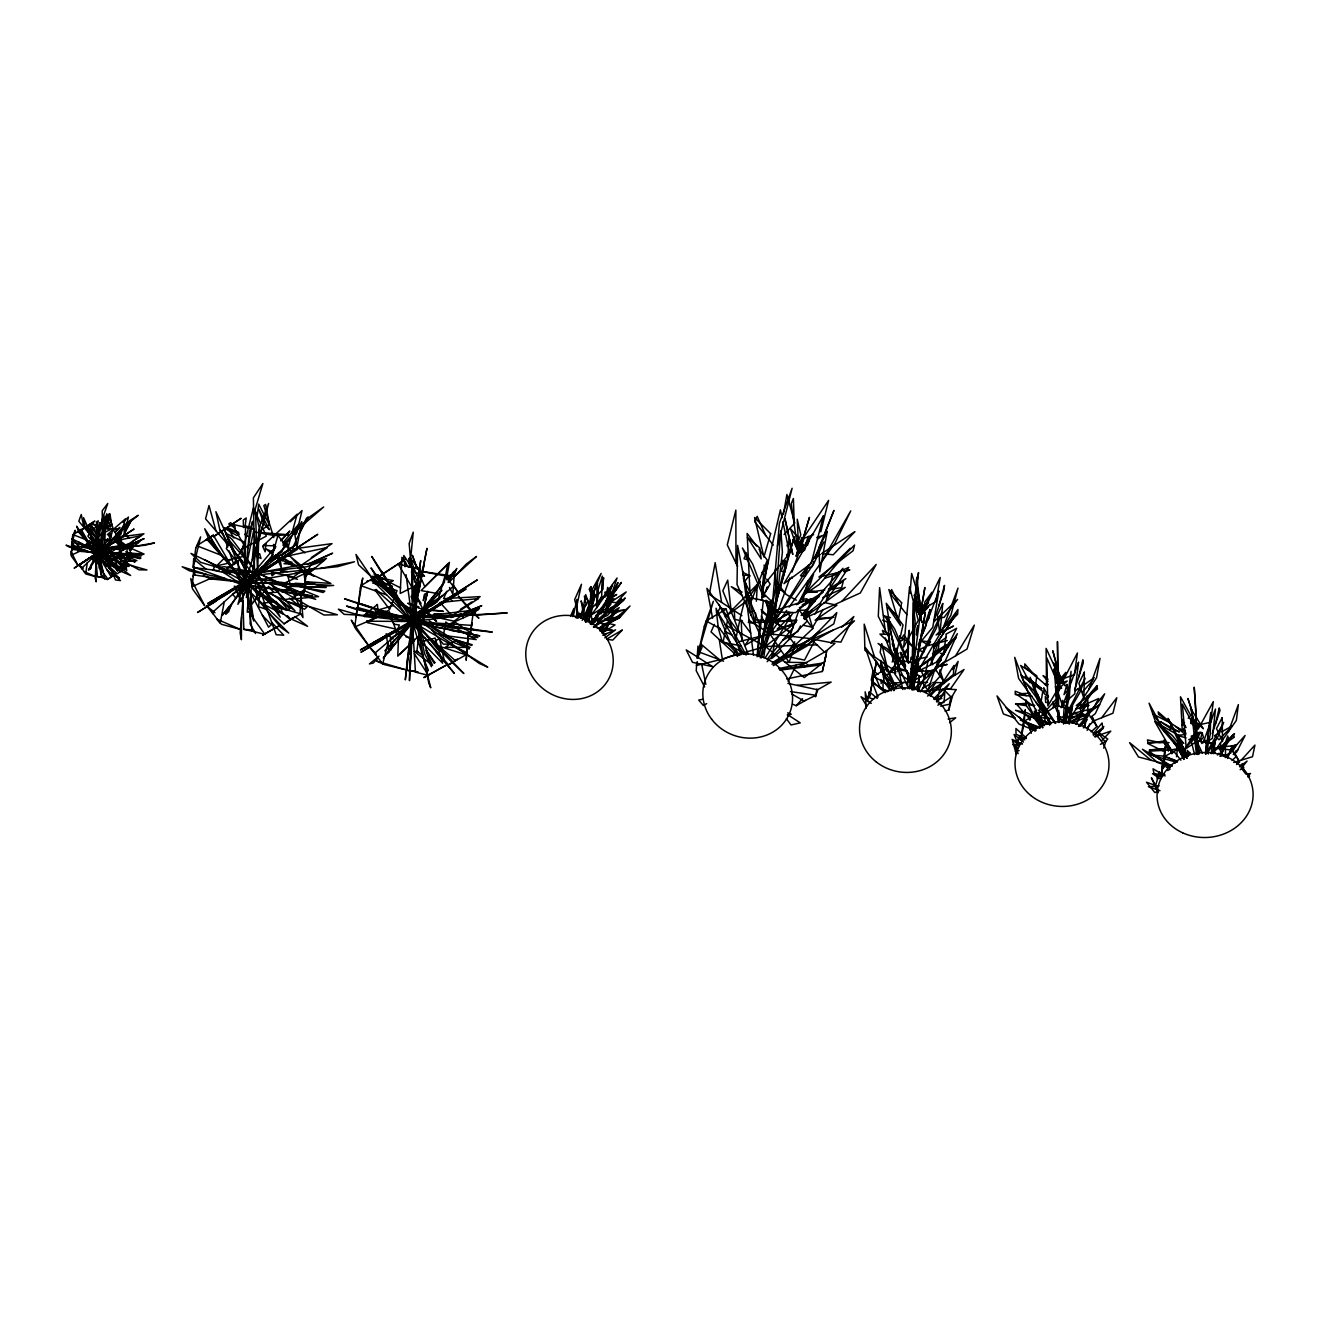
<?xml version="1.0" encoding="UTF-8"?>
<svg xmlns="http://www.w3.org/2000/svg" width="1321" height="1321" viewBox="0 0 1321 1321"><rect width="100%" height="100%" fill="white"/><g stroke="black" fill="none" stroke-linecap="round" stroke-linejoin="round"><path stroke-width="1.5" d="M1066.823 705.117L1066.823 717.848L1065.37 723.495M590.636 602.871L590.669 587.317L594.549 594.301M241.528 616.874L241.396 639.744L240.158 632.974L242.932 600.659M907.692 688.555L907.791 672.356M907.857 662.217L908.022 638.852L909.244 630.266L907.89 658.172M591.494 614.76L591.56 607.115M1080.842 701.798L1080.611 713.538L1068.887 720.143M580.266 615.982L580.332 613.538M912.084 663.258L911.523 682.115L914.578 689.76M912.217 659.344L913.95 601.583L918.524 572.538L913.438 618.311M248.431 586.326L248.084 596.052L246.3 597.488L250.577 575.015L239.035 571.266M605.018 597.224L605.2 591.858L606.372 594.566M1087.447 717.336L1087.976 703.284L1098.742 698.495L1092.104 710.665M1191.377 723.908L1191.641 717.831L1190.931 723.314M357.231 607.363L356.208 616.758L357.231 607.363L411.392 622.587L470.276 633.188L472.026 623.132L470.276 633.188M410.204 666.362L412.367 621.53L411.723 567.27L398.265 564.15L411.954 587.3M72.044 545.424L71.796 550.097L72.787 549.503L72.044 545.424L95.393 554.027L126.502 557.875L127.741 552.574L126.502 557.875M96.119 562.036L95.211 578.301L96.185 581.834L95.673 570.193M97.374 544.302L98.299 527.822L100.049 522.522L97.837 536.078M895.853 655.695L894.845 674.024L901.566 683.651M99.488 560.467L99.058 567.997L101.816 567.881M100.825 541.627L101.255 534.014L104.524 530.332M102.543 539.81L102.411 527.343M105.895 557.198L105.416 565.471L110.056 567.023M453.764 626.864L454.077 621.497L477.806 637.564L469.649 636.392M755.645 613.043L755.067 622.885L749.453 599.569M756.355 601.237L757.28 585.484M411.706 643.674L409.477 680.629C409.873 636.21 417.915 591.742 426.98 548.314L418.542 593.228M576.501 617.931L576.996 610.17M1063.124 722.438L1064.165 707.313L1054.455 705.315L1062.216 722.587M696.794 662.515L696.217 670.721L704.638 686.986M697.092 658.403L697.967 646.085L699.618 654.143M780.645 531.29L774.222 621.745L790.619 632.825M193.229 576.517L193.939 567.188L242.42 584.79L304.127 592.336L306.555 581.686L305.052 582.974L304.127 592.336M1205.479 753.515L1206.321 742.534L1196.43 740.421L1202.457 753.432M757.082 656.818L759.839 621.943M910.07 593.162L911.639 573.446L918.409 595.358L913.075 602.904M909.525 688.868L911.705 662.465L902.226 660.748L910.186 680.86M246.499 565.206L249.339 532.016L252.658 521.283L247.919 548.661M248.497 597.208L247.209 612.151L251.617 611.59M252.311 559.675L253.649 544.417L259.263 536.97M254.259 555.86L254.903 548.463M255.382 542.898L253.896 530.959M260.055 590.404L258.602 606.752L267.04 609.608M918.012 691.213L919.416 675.791L916.956 689.909M406.802 670.275L417.766 671.91L406.802 670.275L411.392 622.587L420.474 569.169L409.857 566.907L420.474 569.169M410.534 559.609L413.258 532.132L409.163 543.558L411.211 567.617M1206.304 753.465L1208.765 729.258M407.809 655.81L405.316 679.869L409.758 639.513M757.66 655.1L763.34 600.345L748.66 597.604L760.582 626.897M1170.241 730.563L1171.1 723.281L1153.299 714.232L1162.48 727.722M413.935 599.569L415.966 582.677L411.904 575.626M414.579 603.862L420.722 560.566L416.577 587.234M411.541 638.538L409.725 653.614L410.732 655.315M934.409 643.228L932.576 658.436L921.662 664.892M1064.66 723.132L1068.722 689.38M416.676 600.659L418.526 585.236L420.986 579.737M418.906 634.641L416.891 651.22L423.199 655.645M914.875 606.669L920.143 615.685L924.65 610.533L925.377 604.655L928.597 602.904M1176.499 756.718L1179.092 735.648L1154.851 721.679L1172.189 751.583M924.139 607.825L924.865 601.963L931.949 592.254L920.143 615.685L915.04 603.813M1205.578 754.126L1210.763 712.498L1210.234 734.526L1205.776 754.159M244.996 527.426L246.185 518.014L243.262 520.078L243.51 527.525M256.901 518.228L258.685 504.094L269.286 524.701L262.879 529.011M922.966 612.762L923.709 606.867L928.498 606.834L920.143 615.685L917.484 596.729M91.215 564.909L90.802 568.162L89.068 569.268L97.11 552.954L106.968 522.819M1194.58 737.498L1195.29 731.917M920.093 613.192L920.853 607.297L920.143 615.685L924.882 587.498L921.728 606.207M910.747 688.092L921.678 603.829M918.855 606.636L919.631 600.807L916.394 588.803L916.939 592.766M917.699 611.59L918.475 605.712M1064.693 718.525L1071.067 671.332L1069.383 696.266L1063.504 724.106M917.187 608.882L917.979 603.02L915.37 599.965M1035.218 687.547L1036.803 675.84L1020.654 665.47L1030 682.792M577.938 618.377L578.449 614.81M1059.574 685.071L1058.748 691.048L1059.095 679.209L1059.855 687.514L1057.361 689.645M1084.855 727.722L1086.192 718.129M763.736 657.742L765.371 646.481L781.834 578.053L794.235 536.755L773.644 612.052M87.302 562.68L85.7 573.562L81.638 568.278L117.074 534.79L112.78 529.556L109.726 541.478M572.67 616.544L573.875 608.453L570.655 616.048M918.26 652.409L913.009 681.999M105.564 521.448L106.737 513.77L111.856 524.222L107.381 527.162M601.881 589.843L603.763 577.855L602.128 580.299L601.633 599.486L617.072 578.02L612.168 592.469L604.242 595.837M893.772 682.957L892.831 688.852L903.614 682.495M1040.519 705.381L1038.62 717.419L1020.918 674.948L1042.764 691.329L1041.163 701.352M948.99 709.905L950.955 697.637L948.99 709.905L945.06 711.094M96.664 530.266L98.233 520.87L96.483 521.894L97.11 552.954L101.651 577.525L107.926 579.143L100 568.542M446.448 579.242L449.404 562.366L424.768 586.755L418.955 573.017M783.386 514.397L786.903 494.5L794.763 523.083L784.146 534.526M911.639 689.727L921.645 633.337M700.774 643.954L698.974 654.093L702.078 647.257L700.774 643.954L720.639 660.698M1068.144 722.339L1070.571 708.766L1062.563 703.911L1062.827 707.115L1070.571 708.766M915.304 667.964L925.344 612.317L920.324 644.087L911.077 688.059M391.71 589.975L392.403 586.227L370.062 580.282L378.268 575.147L411.392 622.587L448.546 664.876L457.33 659.295L448.546 664.876M581.389 618.112L585.698 594.599L589.678 605.778L582.181 620.342M1211.093 753.697L1212.876 744.004L1204.306 739.892L1204.967 742.319L1212.876 744.004M444.285 582.313L447.67 564.183L421.102 590.57L438.225 593.707M816.923 689.05L815.47 696.828L817.749 689.744M224.289 601.699L220.227 623.165L212.252 612.663L286.31 546.035L277.922 535.484L271.201 559.477M606.108 595.821L607.71 587.35L607.776 592.65M772.339 605.167L775.691 587.663L775.427 569.334M767.914 630.744L771.068 614.232L779.373 590.586M774.948 641.412L771.646 658.552L781.19 650.675M912.745 689.876L917.864 663.935L911.077 657.197L910.384 662.349L917.864 663.935M1069.003 723.512L1072.503 705.761L1069.201 724.123M588.505 621.184L594.334 591.791L593.492 601.716L588.885 621.217M101.023 526.385L95.938 525.296L101.023 526.385L95.393 554.027L97.457 576.65L103.451 577.112L97.457 576.65M580.811 618.211L582.644 609.229L585.451 605.051L581.075 618.145M822.339 671.481L826.252 654.308L822.339 671.481L786.689 678.928M727.508 620.54L723.082 642.138L741.164 646.002M423.859 565.784L412.367 621.53L415.438 672.141L428.549 675.394L414.315 653.68M253.995 529.094L243.642 526.881L245.293 525.708L253.995 529.094L242.42 584.79L243.84 629.357L253.979 631.587M1212.678 753.218L1215.469 740.024L1213.256 753.763M869.383 691.791L867.93 698.611L869.383 691.791L877.26 698.446M928.135 660.533L924.452 677.756L915.701 659.509L927.061 657.098M573.43 615.404L576.881 599.354L576.947 617.634M576.55 607.148L581.471 584.262L574.668 599.569L579.077 617.369M736.276 636.672L739.727 620.688M697.257 661.705L696.415 665.536L719.73 659.74M698.115 657.875L699.387 652.128L723.528 661.16M912.58 659.41L914.776 649.519L912.927 635.318M807.825 611.673L806.933 615.669L845.258 587.366L822.735 597.67M808.716 607.677L809.608 603.664L815.239 601.105M588.654 608.849L586.111 621.927L592.369 589.166L601.171 573.38L590.52 598.974M896.183 654.291L903.052 625.015L886.275 603.301L893.921 650.064M1215.452 724.024L1219.25 707.94L1220.01 710.483L1212.183 733.749M935.582 670.771L936.969 664.958M954.852 675.064L958.121 661.392L952.854 669.598M867.336 700.906L868.211 697.257L873.561 699.387M1078.646 677.293L1082.857 659.79L1083.237 663.01L1074.584 689.909M424.751 603.647L427.773 591.263L423.248 609.823L423.38 623.264L424.041 613.505L423.281 614.331M733.749 655.001L734.707 651.137M762.349 637.911L771.547 600.097L765.866 619.417L758.848 656.273L772.719 602.525L763.786 593.74L761.276 600.114L772.719 602.525M214.53 565.256L213.292 570.243L229.804 573.809M462.763 618.096L463.688 614.364M1019.317 736.92L1017.599 743.839L1017.533 740.503L1019.317 736.92L1024.733 739.859M820.803 531.835L828.614 500.378L797.422 546.861L791.246 503.714L793.393 498.479L794.301 525.031M584.757 620.589L586.276 614.612M744.417 601.204L739.991 618.756L750.691 633.122M807.841 581.058L802.821 600.906L796.398 604.704M777.425 546.118L792.105 488.275L779.373 523.397L769.879 633.882L789.066 662.349L795.424 644.153M1061.143 707.726L1062.034 704.225L1058.204 693.459M828.564 591.758L826.153 601.171L848.709 567.353L832.924 574.833L830.017 586.128M388.407 641.742L382.694 663.869L374.669 653.317L453.318 586.425L445.078 575.675L438.192 599.387M585.698 620.672L588.01 611.805L595.788 594.566L585.649 622.307M255.911 551.138L268.625 503.483L260.336 524.487L251.502 577.657L250.131 624.007L255.597 633.552M288.44 546.2L290.983 536.805M292.007 533.04L297.093 514.249L263.325 545.523L274.917 545.837M938.901 605.877L944.482 585.385L944.036 590.058L933.699 621.976L957.56 599.42L944.135 617.353L940.965 617.716M243.345 545.358L241.71 551.303L244.501 556.058L234.973 558.568M275.313 544.467L273.629 550.609L275.528 547.208M936.539 701.616L940.882 685.863M1159.442 772.224L1157.51 779.192L1157.014 776.682L1159.442 772.224L1164.825 774.601M102.823 537.399L109.445 513.605L104.838 524.107L100.809 550.659L101.205 572.224M1198.874 754.175L1200.376 748.858M760.186 657.775L786.672 565.025M99.009 534.493L98.084 537.697L99.389 540.091L88.623 543.228L93.989 541.676M119.864 533.684L116.116 541.082L113.672 542.766L116.611 540.817M1157.823 777.904L1155.181 786.92L1158.996 785.813M802.441 540.916L809.443 517.386L798.875 552.954L804.506 550.296L806.933 543.393M253.649 514.381L262.896 483.536L253.401 497.835L254.54 575.246L276.172 634.724L283.718 635.203L271.631 622.241M263.886 521.927L245.326 582.511L225.676 614.166L228.616 611.805L230.878 605.794M597.653 591.28L602.31 576.121L603.086 589.001L598.297 594.318M1061.638 703.664L1062.645 700.378L1063.157 706.405M91.43 565.735L90.455 568.889L88.424 570.094L102.642 549.503L129.722 520.705L138.226 515.289L123.926 526.881M392.502 645.474L390.62 650.114L392.469 644.747M1103.712 748.165L1105.826 741.428L1100.393 744.367M805.083 604.952L807.048 598.793L801.698 599.47M813.901 561.375L812.2 566.56L805.265 569.219L808.7 564.876M928.267 689.512L935.053 668.855L940.189 676.071L925.674 692.435M1080.743 715.322L1087.2 695.853L1087.877 701.451L1076.037 724.453M807.891 567.568L804.968 576.336L800.41 575.758L807.313 567.237M1222.024 752.838L1227.721 735.979L1229.009 740.255L1220.109 756.306M395.573 635.797L399.305 624.982L394.236 624.255L389.959 617.634M807.445 545.408L809.245 540.239M788.571 639.958L799.023 609.906L807.362 620.887L767.187 661.656M102.311 519.037L107.777 503.483L102.229 510.748L102.642 549.503L115.554 579.985L120.459 580.596L112.813 573.512M796.794 548.595L799.304 541.726L792.93 539.959L798.875 552.954L805.992 543.228L808.402 536.409M1083.418 727.871L1088.405 713.72L1093.441 721.299L1086.836 727.904M800.344 550.907L802.821 544.004L803.284 546.696L798.875 552.954L790.404 528.598L798.462 537.878L795.936 544.714M761.259 657.941L789.975 577.789M792.022 572.059L803.845 539.067M1088.735 689.711L1100.013 658.353L1096.562 677.706L1066.807 723.347M285.435 542.37L282 551.848L268.064 560.864M798.28 541.544L800.774 534.741L797.224 519.236L798.875 552.954L805.249 548.281M1203.035 742.947L1215.485 709.03L1212.397 738.389L1205.693 742.683M1228.464 731.603L1238.371 704.605L1236.357 720.44L1213.239 753.135M942.732 629.093L957.989 588.109L950.922 615.173L911.523 682.115L889 683.188M1227.506 758.502L1231.122 749.007L1236.076 756.735L1231.998 760.5M229.045 541.461L226.304 548.611L237.136 561.887M786.969 545.953L789.545 539.249L787.465 557.644L786.755 554.308M939.363 674.37L943.838 662.861M278.615 552.723L276.601 557.891L269.93 561.012L276.469 557.28L274.322 558.965M1087.15 730.381L1089.693 723.875M394.087 598.132L389.645 609.427L374.867 589.876M395.573 594.351L397.06 590.586L385.715 587.052M585.88 620.771L591.461 606.587M823.61 536.722L833.964 510.401L814.776 558.156L820.324 554.49M922.867 633.568L926.401 624.585M118.114 533.057L116.132 537.779L109.412 542.304M446.729 591.263L443.592 598.644L480.15 596.613L475.213 599.784M453.813 574.618L456.769 568.443L453.697 575.312M599.338 613.258L595.804 621.382L591.841 624.668M82.843 544.533L81.77 546.96L89.96 548.727M117.652 537.581L119.204 534.097M609.691 591.692L607.28 597.142L609.278 594.054M714.413 624.387L711.028 631.884L737.597 656.438M746.58 553.004L744.004 558.733L747.587 559.807M800.46 625.89L797.901 631.438L782.709 640.322M803.862 618.492L808.122 609.262M1065.865 698.693L1068.392 693.244M392.865 643.476L388.82 652.079L386.194 633.75L393.097 638.984M918.095 690.767L927.755 670.507M892.17 662.003L893.855 658.485M788.158 681.405L796.2 665.057M612.019 594.549L618.013 582.511L607.561 604.209L626.22 591.94L616.445 602.657L610.731 602.112M448.661 582.462L454.523 570.837L452.839 594.136L449.503 587.449M89.712 532.594L87.896 536.128L93.411 542.749M797.95 604.027L813.571 574.041L810.169 584.658L799.122 602.657M1062.745 721.216L1085.152 678.218L1079.901 692.419L1062.992 721.53M448.067 582.346L453.532 571.877L447.159 579.671M814.05 642.023L804.522 660.104L786.309 656.207M1059.376 684.592L1065.799 672.372L1059.029 680.53L1059.376 684.592L1057.741 687.663M299.24 533.701L308.09 517.039L306.422 518.311L292.057 549.09L332.05 543.625L311.294 557.578M244.402 544.467L233.668 564.199L229.061 550.824M1194.696 732.032L1199.617 723.214L1194.234 729.109M126.618 528.763L131.324 520.342L122.952 536.524L143.956 533.8L133.289 540.883M1207.906 750.576L1223.692 722.356L1218.523 735.615L1207.741 752.772M1188.751 739.644L1190.716 739.066L1192.714 735.549M821.53 562.019L850.741 510.897L834.922 543.393L789.116 607.115M585.517 620.243L587.284 617.171M822.818 609.939L812.712 627.293L803.085 625.246M98.365 534.823L92.883 544.07L88.424 527.773L99.273 533.288M1232.592 751.368L1236.572 744.664L1231.023 746.844M814.743 614.315L821.068 603.846M955.545 655.893L974.32 625.13L967.055 649.04L936.374 667.303M765.338 657.676L792.93 612.746M920.423 691.907L946.249 649.849M935.73 682.561L929.406 692.534L922.289 682.313M1195.439 732.445L1186.142 746.959L1182.345 704.093L1196.463 730.827M608.816 599.916L610.797 596.811L616.692 594.483L606.174 601.699M609.955 598.314L604.341 605.91L609.939 598.413L614.166 598.974L607.974 601.418M590.867 624.305L601.633 607.61M605.86 601.038L608.882 596.365M608.535 598.132L615.834 589.199L606.091 601.105M785.186 656.603L794.78 641.808M591.048 624.106L608.948 596.58L604.027 606.157L591.23 624.354M933.782 647.901L956.536 613.472L933.633 648.149M941.444 684.476L954.026 665.437L953.399 674.453L927.573 696.084M910.945 672.224L916.345 664.067M749.288 639.067L744.879 645.474L760.648 636.21M896.216 656.124L898.247 653.185L896.051 655.827M927.87 676.385L932.411 669.813M936.952 663.241L957.378 633.7L945.324 660.863L913.174 689.463M591.676 624.139L621.365 582.429L605.15 605.018M1080.528 726.121L1094.349 706.619M594.533 627.359L596.564 624.519M786.755 610.401L769.879 633.882L738.505 641.775M744.912 581.323L749.337 575.262L743.839 575.295M805.992 543.228L812.927 533.701M946.975 624.585L957.956 609.493L957.609 614.331L936.127 635.038L953.448 626.071L937.927 633.733L939.115 633.486M600.015 631.075L604.209 625.46M936.572 661.804L952.358 640.668L949.039 642.865M1079.967 708.997L1097.239 686.26L1079.851 707.693M1101.697 717.716L1116.806 697.769L1112.926 713.241L1092.236 721.497M391.033 648.347L383.288 658.073L444.467 582.346M804.506 619.483L811.771 610.219M1226.994 756.834L1234.887 746.86M813.29 559.097L815.585 556.207M1052.787 671.266L1055.33 668.096L1046.116 648.396L1046.546 685.533L1024.881 667.105L1024.782 663.885L1035.647 676.253M1078.943 725.642L1104.67 693.789L1095.274 713.67L1090.469 717.369M446.977 579.275L450.428 575.213L446.779 579.622M443.344 584.328L387.565 653.449L392.766 641.89L441.99 590.289M767.319 659.129L792.864 627.904M803.036 615.47L824.304 589.48M229.144 606.768L222.407 615.14L254.54 575.246L272.109 556.554M576.072 617.254L579.391 613.192L575.329 617.551M1029.918 729.902L1033.27 725.84M439.447 588.472L443.113 584.047M1093.078 733.816L1102.094 722.967L1102.886 728.763L1093.375 734.426M1241.294 768.079L1247.107 761.094L1239.527 766.774M272.143 555.596L240.785 594.087L237.896 604.324L257.562 572.868L273.265 556.62M282.76 543.047L298.662 524.206L290.372 538.902L284.675 544.813M1220.092 750.757L1234.524 733.634L1219.432 749.288M275.808 546.415L245.326 582.511L217.024 598M280.795 540.52L289.778 531.025L280.894 540.817M937.117 702.045L944.796 692.997L944.036 702.326L938.356 703.977M223.959 594.202L222.011 596.498L234.527 588.423M111.212 536.524L97.11 552.954L84.841 561.161M114.762 532.38L119.864 527.376L114.944 532.479M113.606 537.697L104.458 548.364L97.374 559.328L96.367 564.628L104.458 548.364L121.152 531.339L125.363 523.958L116.215 534.642M924.65 610.533L929.67 604.671M1078.745 705.447L1075.624 709.08L1088.818 705.579M1084.161 690.173L1093.309 679.588M1086.919 697.207L1096.991 685.649L1097.454 688.984L1076.301 705.513L1088.702 705.133M1182.014 725.378L1184.491 722.537M1188.223 718.261L1190.7 715.421L1180.495 696.794L1182.312 731.19L1158.699 714.43L1158.154 711.903L1170.456 722.769M594.12 627.31L603.747 616.313M793.029 624.618L795.721 621.58M801.137 615.487L842.996 568.294L820.308 603.053L804.258 615.735M930.281 696.101L943.623 681.207L939.925 669.945L939.446 675.196L943.623 681.207M594.516 626.484L611.871 607.247L594.747 626.93M792.6 704.159L796.183 705.695L802.541 698.66M1225.128 757.594L1245.092 735.483L1236.539 752.243L1233.253 754.555M1241.212 760.169L1254.95 745.094L1252.49 756.751L1233.649 762.465M429.986 610.352L430.745 609.526L443.443 611.392L423.248 609.823L407.727 603.251L418.807 606.818L418.047 607.643M427.707 613.737L428.466 612.911L436.624 621.481L423.248 609.823L414.464 593.112L421.069 603.433L420.309 604.258M428.747 606.174L439.794 598.859L423.248 609.823L411.425 615.735L420.045 610.996L419.269 611.821M410.666 623.363L424.768 608.172M841.791 601.369L876.186 564.48L860.318 592.997L804.043 618.426M282.859 545.111L308.586 517.716L323.662 506.983L297.01 530.035M378.384 657.627L373.298 663.043L369.418 663.918L379.011 656.157M384.774 650.84L440.785 591.23M449.85 581.554L466.23 564.1L476.468 556.488L455.299 575.758M1101.318 741.048L1110.796 731.124L1095.423 736.391M813.719 636.573L836.787 612.597L833.815 623.859L772.818 662.448M836.21 563.737L854.588 545.045L853.085 550.758L818.904 577.029L839.991 572.158M1223.626 744.483L1233.451 734.608L1234.276 737.217L1212.909 751.781L1215.122 752.392M1239.709 766.312L1242.45 763.571L1243.821 767.996L1240.171 769.714M803.944 594.252L850.295 548.265L819.482 584.361L804.192 594.549M365.785 613.571L370.21 611.953M790.371 616.197L777.161 629.093L793.822 624.437M616.313 606.504L625.163 597.934L623.611 600.461L608.931 612.597L624.371 609.608L613.423 613.555L611.557 612.085M933.716 698.693L949.188 683.733L942.269 694.796L934.162 699.536M1167.236 764.033L1162.282 768.839L1161.72 766.147L1165.105 764.496M290.306 521.795L302.047 510.55L296.416 533.882L292.453 533.701M399.652 654.077L417.948 636.722L423.05 645.061M830.892 643.063L854.489 620.837L812.861 638.902M1091.196 731.851L1096.909 726.467L1092.335 717.055L1092.731 720.325L1096.909 726.467M366.627 581.62L367.684 580.629M812.811 628.548L806.157 619.516L808.188 612.927L812.811 628.548L773.247 665.602L807.28 645.837L819.581 630.943L790.206 655.744M123.002 522.109L128.451 517.056L125.495 528.862L121.78 528.681M1059.855 687.514L1067.236 681.025L1059.525 683.419M601.682 631.438L607.875 626.005L605.2 630.332L601.947 632.396M841.675 627.178L853.845 616.527L840.883 642.155L831.867 641.114M611.805 621.712L630.034 606.009L619.334 618.013L598.066 628.482M471.927 614.711L479.473 608.304L464.15 612.498M1236.456 764.529L1239.511 761.953L1234.623 753.267L1239.511 761.953M1078.464 726.451L1082.956 722.67M1093.375 735.219L1103.844 726.583L1097.817 734.724L1094.415 736.623M929.043 695.457L951.351 677.392M1247.685 775.757L1250.508 773.495L1246.512 774.304M282.38 560.781L284.494 559.097L293.906 566.445L274.223 555.91M949.551 722.736L955.727 717.798L948.098 719.004M822.653 662.911L804.241 677.557L765.371 646.481L724.734 624.701M278.186 561.392L280.316 559.708L281.423 568.245L275.858 554.754M796.233 622.075L765.371 646.481L722.273 658.948L719.318 639.859L743.459 652.822M240.29 586.474L280.878 554.523M283.173 553.433L296.317 544.5L276.601 557.891L284.444 557.495M461.062 615.867L454.176 621.184L435.435 617.138M1079.257 725.989L1087.266 719.829M930.545 659.047L912.778 672.439L911.028 668.723M933.765 656.603L956.074 637.696L912.778 672.439L920.737 676.913L912.778 672.439L911.209 668.674M589.909 623.71L595.523 619.516L587.994 622.108M604.787 637.861L615.586 629.836L602.855 635.12M817.682 539.051L822.323 535.583L816.725 537.581M828.036 591.841L845.869 578.631L828.399 589.149M126.849 547.076L122.242 550.395L113.243 548.446M938.653 642.865L946.364 637.316M81.192 529.407L77.427 531.967L81.192 529.407L95.393 554.027L117.189 573.76L121.895 570.622L120.954 571.233L100.809 550.659L85.072 527.129L83.553 517.683L92.932 538.885M449.553 597.769L430.943 609.658M804.324 667.022L807.643 664.694M92.008 546.085L97.87 541.973L100.891 549.123M287.317 554.655L266.38 568.542M87.88 559.13L86.41 560.154L92.47 556.058M1075.244 690.85L1081.04 686.854M1084.343 684.559L1094.267 677.706M815.123 620.176L836.936 605.216L823.957 602.492M122.87 556.075L119.237 558.535L128.93 565.982L121.631 554.06L139.877 558.684L140.918 558.007L130.762 556.389M300.263 565.916L327.327 547.555L281.852 557.198L296.911 566.082M91.71 556.603L80.581 564.133L134.082 528.994L112.169 543.278M89.531 557.891L74.158 568.146L82.975 562.317M103.996 548.463L122.308 536.376L110.617 544.004M107.86 546.052L118.56 539.15M99.042 554.704L92.387 559.196L94.468 561.342M284.065 623.842L293.427 617.551L284.065 623.842L242.42 584.79L213.325 535.17L205.548 540.306L213.325 535.17M932.527 653.862L945.737 645.061M107.777 546.465L109.693 545.259M126.056 545.59L140.885 535.765L116.611 540.504L124.488 544.731M274.619 562.928L317.75 534.295L251.502 577.657L207.628 603.598L232.265 589.348M301.188 545.441L245.326 582.511L208.322 578.648M1194.613 754.621L1190.716 739.066L1200.921 732.131L1195.224 733.205M78.798 564.942L83.173 568.393L82.183 569.004L78.798 564.942L119.848 538.208L117.404 533.502L116.446 534.097L119.848 538.208M413.869 577.459L417.172 575.295L403.813 555.497L403.846 561.59M297.506 549.272L242.42 584.79L206.703 606.042L213.341 614.1M125.677 534.576L97.11 552.954L77.922 551.088M229.705 592.353L197.539 612.465L216.149 601.105M259.791 573.578L287.549 555.695M246.35 585.434L232.645 594.252L235.964 598.314M460.435 609.311L471.927 601.897M374.487 615.966L378.896 613.159L397.489 617.171M937.96 705.232L952.507 696.002L950.311 704.076L940.569 706.075M1235.168 751.484L1238.206 749.552M117.255 542.898L118.576 542.056L119.567 546.465L114.58 539.579L115.918 538.753M116.892 537.069L115.554 537.895L116.116 541.082L119.336 542.584L120.657 541.742M121.648 540.058L116.116 541.082L126.667 534.311L117.949 539.81L122.721 536.772L119.617 538.819M94.138 554.82L118.774 539.414M593.575 626.6L616.313 612.383L608.766 618.228L593.393 627.062M930.529 690.421L964.049 669.516L950.526 688.802L918.359 691.411M227.575 567.535L240.323 559.625L246.68 573.76M899.403 642.023L902.705 639.991L899.667 635.863M428.12 604.704L442.898 595.622M397.373 629.605L384.163 637.696L382.562 637.564M396.416 631.108L360.93 652.211L382.149 639.859M428.004 612.35L466.098 588.935L411.392 622.587L369.186 646.596L375.791 654.754M404.804 629.523L390.306 638.406L391.181 644.021M370.656 579.737L378.268 575.147M789.958 612.284L774.222 621.745L753.284 622.571L756.471 619.83L774.222 621.745L796.613 620.721M802.194 604.919L823.148 592.303M726.137 609.113L716.791 614.711L719.73 608.221L726.137 609.113L740.866 654.737M925.228 607.891L936.061 601.418L940.205 577.508L922.124 614.199L916.213 581.735L916.873 577.128L919.135 597.819M1167.747 770.523L1170.175 769.086M887.018 668.409L880.711 672.158L881.635 666.973L887.018 668.409L894.565 689.793M931.123 670.441L911.523 682.115L899.403 673.859M91.644 523.843L92.751 523.199L97.787 528.02M369.22 620.672L372.505 618.74M379.094 614.876L385.682 611.029M922.57 688.406L931.09 683.403M706.685 703.614L703.399 705.53L698.693 700.064L702.541 699.321M1067.863 723.248L1083.781 714.017M1087.332 711.969L1099.716 704.787L1089.098 712.646L1069.63 722.818M799.304 666.61L826.929 650.675L824.106 662.845L779.522 669.631M377.955 616.461L367.255 622.637L395.507 628.994L388.655 610.302L381.521 614.414M909.872 673.859L920.176 667.947M796.183 705.695L805.595 700.345M1038.339 713.191L1031.668 716.989L1031.519 713.753L1038.339 713.191L1044.465 725.576M282 592.138L290.257 587.498L299.867 606.455L289.448 598.099M603.119 631.042L608.007 628.301L596.382 627.69M392.865 631.801L360.385 649.932L414.48 619.268L477.277 579.902L412.367 621.53L372.803 642.832M771.943 664.215L833.188 630.067M790.371 612.779L774.222 621.745L761.507 611.359M799.337 607.792L819.07 596.811M434.89 641.164L439.596 638.555L444.368 661.144L439.117 655.629M239.415 534.031L236.69 535.517L223.546 527.607L237.648 533.304M1179.603 748.363L1172.652 752.161L1172.107 749.717L1179.603 748.363L1184.541 757.164M1218.012 733.749L1214.478 735.665L1218.986 739.76L1232.163 726.022L1221.545 731.817M1217.368 754.952L1220.885 753.053L1220.538 742.798M918.97 650.031L924.205 647.207L923.61 652.293L914.215 647.703L902.375 637.68L903.68 634.955L912.167 645.969M603.416 635.17L606.554 633.585M1095.307 736.969L1099.006 735.153M115.885 553.598L127.212 548.132L126.783 553.978L97.11 552.954L71.879 549.272L71.301 555.216L81.109 550.626M283.041 583.799L306.29 572.852L304.936 584.559L245.326 582.511L193.411 574.85L192.024 586.673L212.367 577.657M1223.593 756.339L1230.908 752.953M314.547 561.359L332.628 553.185L307.199 564.397M835.846 584.972L843.211 581.636L841.609 587.663L832.263 588.951M793.459 623.215L769.879 633.882L748.792 620.127M449.635 623.958L473.199 613.489L471.333 625.361L412.367 621.53L356.406 615.124L354.705 626.963L376.865 617.468M1158.567 790.932L1154.851 792.567L1146.496 782.23L1155.314 785.351M134.676 542.766L144.154 538.654L126.238 546.217L144.088 554.093L130.68 553.169L129.243 547.538M797.719 645.457L809.063 640.536M612.25 618.657L621.052 614.992L619.483 617.584L604.935 619.747L612.696 620.672L604.919 618.789L606.256 619.896M1247.883 776.996L1249.6 776.302L1241.575 767.782M1071.958 722.983L1086.489 717.253M802.838 538.803L813.62 534.625M1077.375 716.527L1083.137 714.347M451.055 617.584L461.623 613.654M1064.33 678.234L1074.452 674.668L1077.424 652.97L1061.655 683.403L1052.804 650.758L1057.328 668.591M787.465 715.52L791.262 714.182L787.696 712.828M824.865 578.235L836.375 574.387M844.053 571.811L849.799 569.896L843.921 571.25M296.482 583.932L287.664 586.805L271.053 583.221M379.589 609.559L393.476 605.53L390.933 602.657M940.403 666.329L947.174 664.364L941.444 665.701M1019.118 750.576L1015.502 751.583L1017.897 742.534L1021.827 743.558M123.53 553.829L118.56 555.167L110.353 553.4M294.418 573.578L315.042 568.063L312.4 570.309L245.326 582.511L204.491 559.609M947.306 640.569L928.036 645.672L930.578 641.824L921.183 640.982L928.481 645.011M227.41 560.55L233.057 559.064L225.495 560.352M122.044 548.595L132.876 545.903L97.11 552.954L78.137 541.759M922.339 670.193L912.778 672.439L913.026 603.846L915.106 620.969L912.778 672.439L922.884 670.308M1200.723 724.453L1210.597 722.257L1213.305 701.649L1198.164 729.093L1195.158 720.292M291.891 562.086L283.998 563.704L290.868 564.117M778.63 668.608L806.768 662.927M364.497 616.263L376.336 613.869L416.561 617.006L462.598 614.298L478.582 609.526L416.561 617.006L364.53 616.676M320.029 568.476L354.457 561.805L337.763 566.643L304.21 570.111M123.002 543.311L119.352 543.971L122.936 544.186M457.875 616.032L475.577 612.944L474.685 614.001L412.367 621.53L367.188 621.184M135.898 546.167L154.441 542.948L144.93 545.276L102.642 549.503L87.847 547.67M750.51 611.805L754.274 611.161M935.796 699.453L941.807 698.446M220.508 567.27L224.289 566.709L257.562 572.868L315.736 599.371L298.909 594.268L257.562 572.868L228.054 539.1M816.956 619.78L833.848 617.237L817.402 618.476M1220.34 756.173L1225.954 755.331L1218.738 753.366M294.467 598.149L283.817 599.701L272.109 585.319M824.783 589.975L807.494 592.336L817.253 592.204L806.272 589.76M780.051 670.127L821.035 664.892M458.156 627.475L452.376 628.202L435.303 624.503M123.464 561.144L117.784 561.854L111.773 554.605M263.391 603.086L276.205 601.534L278.863 606.306M281.588 607.429L274.339 608.221L263.606 595.077M1166.344 767.402L1170.224 767.006L1149.072 751.17L1170.505 749.965L1171.826 753.796M797.124 685.368L831.19 682.082L817.517 689.76L787.877 683.386M592.188 619.235L594.054 619.054M1185.284 734.625L1176.928 735.318L1186.076 737.845M796.844 620.028L774.222 621.745L761.078 609.625M478.136 615.008L507.231 612.911L415.521 618.129L344.137 614.348L338.358 609.163L359.262 615.157M1158.616 786.045L1148.411 786.722L1160.003 790.685M1026.367 703.366L1015.469 704.027L1026.5 705.711M116.562 565.702L112.368 565.949L106.885 559.361M600.328 630.365L612.118 629.82L600.857 630.86M1019.845 693.707L1029.769 693.261M602.277 623.908L608.172 623.694L606.554 626.319L597.934 621.464L598.066 618.74L595.887 615.338L597.951 621.002M817.534 644.83L765.371 646.481L737.035 584.493L737.597 545.358L751.071 615.206M1087.398 716.345L1067.236 716.692L1065.139 721.745L1057.147 716.659L1064.924 717.386M452.112 644.12L443.311 644.169L431.587 629.539M797.603 610.203L805.694 610.219M1169.102 742.65L1147.949 742.534L1147.454 739.925L1160.218 742.6M785.07 662.25L806.834 662.63M927.54 682.412L911.523 682.115L892.154 643.789M932.775 682.511L944.449 682.726M313.292 584.394L245.326 582.511L206.935 539.381L196.73 545.705L221.02 555.216M111.129 534.757L107.298 534.642L125.33 518.938L120.69 535.038L116.875 534.922M418.212 651.517L414.2 651.385L432.545 665.289L426.204 651.765M132.265 554.11L97.11 552.954L78.121 531.504L73.15 534.675L85.089 539.381M1048.214 684.361L1044.531 684.212L1047.603 685.962M1192.103 739.215L1194.811 739.364L1191.278 735.979L1192.103 739.215L1190.716 739.066M280.779 582.445L286.872 582.792M295.012 583.255L333.652 585.451L310.006 587.234L251.502 577.657L200.709 562.333L190.967 553.416L225.99 569.962M1049.435 702.656L1045.654 702.442L1045.291 696.464L1048.395 701.104M286.558 555.811L290.422 556.042M115.505 553.07L142.8 554.704L130.201 555.464L100.809 550.659L75.941 543.08L71.681 538.687L88.342 546.861M243.84 629.357L253.615 630.067M1018.607 744.961L1012.794 744.532L1017.599 747.967M366.875 620.721L372.621 621.233M1025.459 704.539L1016.064 703.713L1030.529 719.796M1029.224 704.869L1034.855 705.364M1036.126 717.253L1052.193 718.756L1054.868 722.67M219.055 569.037L257.562 572.868L306.835 566.726L323.628 560.913L257.562 572.868L231.753 539.051L225.874 534.477M1031.949 696.217L1015.271 694.532L1015.222 691.197L1026.334 695.639M811.622 638.753L769.879 633.882L761.309 615.982M85.733 547.422L73.2 545.87L74.191 541.643L79.458 546.646M219.137 570.788L193.13 567.518L193.659 558.965L206.076 569.153M223.513 571.349L254.54 575.246L302.228 570.325L293.609 576.996L275.445 573.083M473.347 629.44L412.367 621.53L360.93 603.796M443.344 625.031L492.304 632.049C442.155 627.574 391.792 616.065 344.533 598.776L386.954 612.151M790.536 691.577L815.998 695.259L804.027 701.038L791.84 694.02M282.248 591.362L312.251 595.804L300.313 595.259L264.217 587.449M115.241 557.313L130.267 559.543L106.374 555.381M287.631 571.564L279.837 570.342L283.024 572.802M305.795 588.093L324.801 591.098L323.183 592.535L298.018 586.111M940.288 653.268L944.086 653.912M450.56 630.315L479.837 635.88L432.116 626.319M812.332 639.034L834.938 643.41L824.717 652.277L811.887 640.025M892.236 668.277L907.18 671.299M742.468 621.035L734.823 619.417L734.228 610.632M748.198 622.257L753.911 623.479M925.856 673.578L931.322 674.734M895.787 673.083L886.705 671.151L884.294 663.538M889.016 691.048L883.055 689.777L883.022 680.332M1037.48 727.623L1031.767 726.401L1026.978 722.604M220.921 569.401L238.952 573.281M86.245 546.646L95.228 548.595M225.231 578.548L189.464 570.821L182.166 566.742L207.331 574.685M392.948 614.843L375.99 611.161L373.678 608.188M87.153 550.989L69.485 547.175L66.05 545.177L78.302 549.074M392.238 617.204L355.63 609.278L346.515 606.075L373.926 613.241M119.699 562.928L129.64 565.471L127.972 566.593L97.11 552.954L79.045 531.273L80.812 530.233L83.9 537.102M288.721 602.112L307.149 606.851L304.491 609.229L245.326 582.511L207.38 538.819L210.419 536.706L217.519 550.494M1162.298 763.241L1138.504 756.999L1129.587 742.633L1151.252 760.351M1168.474 764.859L1172.288 765.866M125.677 551.848L141.05 556.108L122.539 555.348L119.914 550.246M1177.011 762.349L1150.244 754.852L1162.612 756.041L1177.539 761.177M131.225 565.487L146.961 569.962L138.953 569.797L102.642 549.503L90.687 535.352M297.506 579.308L287.928 576.55L290.851 586.309L326.221 587.564L305.151 581.504M890.354 617.65L885.12 616.131L889.958 622.703M1163.157 775.906L1153.893 773.231L1153.051 768.822L1165.122 775.955M274.058 606.124L300.643 613.836L290.603 619.714L245.326 582.511L223.695 527.954M111.823 564.81L125.132 568.657L120.327 571.663L97.11 552.954L87.252 525.841M309.246 606.603L337.4 614.777L323.909 615.008L254.54 575.246L232.38 549.718M897.884 668.063L907.197 670.787M455.167 639.711L472.241 644.747L471.68 645.441L438.622 633.981M372.505 582.924L381.951 585.864M439.645 646.398L466.065 654.803L455.398 660.764L375.841 589.661M406.009 636.821L414.86 639.661M95.558 547.307L102.691 549.734L101.436 561.375L102.526 560.682L102.064 555.563M1169.135 766.609L1157.493 762.481L1142.434 749.255L1171.909 766.081M386.525 594.879L360.864 585.665L371.498 579.374L451.716 660.995M441.974 651.22L437.928 649.767L427.244 636.441M1020.192 720.11L1038.042 726.666M1165.601 764.281L1170.01 765.916M382.925 587.597L389.414 590.025L401.254 604.77M1161.638 777.128L1152.506 773.677L1160.647 778.994M882.56 620.077L889.528 622.818M203.401 575.576L212.301 579.06M1035.664 730.876L1019.003 724.057L1006.14 707.709L1036.209 730.034M1049.551 724.453L1015.486 710.335L1026.681 712.68L1050.03 724.007M238.804 532.446L227.922 527.921L233.834 537.944M77.807 549.817L81.671 551.451M1177.374 761.573L1164.973 756.273L1173.841 751.434L1180.924 760.202M120.888 571.299L130.63 575.477L110.881 560.996M1026.169 738.637L1016.047 734.261L1015.932 728.482L1026.367 738.01M95.162 527.393L98.662 528.912M94.039 528.103L88.54 525.675L95.079 529.671M805.827 590.801L809.212 592.32M1022.487 744.053L1012.035 739.38L1019.432 745.82M119.336 542.584L124.191 544.797M298.034 568.195L303.599 570.771L305.234 581.702L330.911 583.387L305.415 571.613M1039.693 728.333L1024.27 721.15L1032.807 716.23L1040.816 726.88M273.381 552.376L266.115 548.942L273.051 554.903M226.023 533.403L243.625 541.841M1163.207 751.088L1147.586 743.459L1163.289 741.131L1168.441 751.137M750.262 575.973L742.897 572.373L743.822 576.253M451.088 644.863L466.164 652.293L465.256 653.416L412.367 621.53L381.868 571.729M266.743 588.687L255.217 583.007L257.281 599.833L268.675 586.408L273.546 592.353M1077.738 689.133L1082.857 691.692M742.105 592.122L731.273 586.673L742.419 595.771M265.191 605.134L283.305 614.265L281.538 611.078M384.13 579.539L374.239 574.486L374.916 573.859L387.317 581.025M389.084 582.066L400.676 587.961M111.129 556.719L105.663 553.912L107.414 562.647L111.889 555.514L122.605 567.766L123.662 567.056L117.255 561.656M796.348 600.147L787.333 595.193L776.286 586.177L775.064 579.836L785.401 593.624M719.978 628.548L706.19 620.953L718.508 613.538L743.905 654.209M725.146 631.405L732.032 635.186M878.234 674.123L873.231 671.316L865.371 647.604L891.559 681.586M884.888 677.855L905.133 689.215M1184.838 731.652L1175.591 726.418L1185.631 734.856L1184.012 728.664L1185.895 733.535M891.196 686.458L873.643 676.418L881.834 671.349L893.244 689.76M887.58 691.676L872.504 682.94L878.019 697.191M889.264 634.427L882.461 630.431L883.865 634.179M465.735 653.779L487.746 667.155L479.308 663.423L415.521 618.129L358.552 564.777L355.976 554.44L370.722 576.187M790.602 632.099L774.222 621.745L765.255 600.939M871.299 703.366L861.061 696.712L866.692 706.058M1156.403 757.065L1170.918 766.543M741.94 615.669L709.327 594.417L715.173 562.63L721.596 602.409M787.316 714.463L800.212 722.868L791.048 724.981L786.342 718.674M235.072 528.103L228.748 523.975L230.597 522.687L235.221 526.782M244.55 534.295L247.721 536.359M121.383 568.856L97.11 552.954L96.846 525.461L90.323 523.975L96.945 535.583M896.034 671.547L864.908 650.345L864.198 624.139L874.485 656.867M284.973 609.757L245.326 582.511L244.022 542.799M124.339 566.99L112.235 558.651L115.307 558.139L125.842 568.03M1015.866 693.888L1034.161 706.537M1097.289 731.817L1107.774 739.066L1105.215 741.841L1098.412 733.254M126.486 536.078L129.21 537.994M1048.081 679.209L1043.062 675.592L1047.999 681.355M298.81 548.165L305.052 552.872M1038.207 710.12L1049.122 718.459M270.871 598.182L286.822 610.418M294.814 616.527L307.578 626.319L290.059 618.525L287.317 615.619M1023.478 742.039L1014.066 734.476L1017.005 741.626M206.703 606.042L215.026 612.779M747.191 599.668L750.361 602.26M904.885 665.85L878.069 643.476L886.903 648.462L904.158 664.446M1173.89 742.963L1180.792 748.924L1187.034 758.204M1018.838 716.956L1034.789 730.86M885.136 692.716L871.249 680.216L872.95 671.2L880.645 688.67M747.934 597.521L750.856 600.213M226.419 542.865L229.061 545.325M106.935 569.665L112.202 574.635L110.502 575.758L97.11 552.954L103.368 572.786M880.678 687.498L885.78 692.32M109.016 568.129L119.385 578.317L114.927 575.246L103.104 561.012M268.857 612.911L288.738 633.073L280.465 627.128L257.199 598.661M449.718 598.297L452.393 601.055M432.578 640.9L463.869 673.512C427.294 640.173 396.663 599.14 371.762 556.438L397.555 596.151M376.105 589.414L378.912 592.353M728.317 644.433L738.505 655.133M369.186 646.596L376.386 654.143M262.4 615.322L271.333 624.734L268.559 627.145L245.326 582.511L245.491 527.228L232.265 524.255L245.425 547.604M883.468 615.239L889.974 622.125M281.835 609.807L251.502 577.657L219.98 530.547L215.901 511.689L235.732 554.093M1187.513 756.239L1161.209 726.302L1172.404 735.533L1188.273 755.777M1172.652 752.788L1165.122 744.169L1164.214 739.892L1172.965 752.508M220.013 529.886L222.688 532.957M228.748 545.556L205.564 518.839L208.982 505.547L215.967 530.827M436.079 651.947L454.374 673.33L424.536 637.548M1186.852 758.304L1155.231 720.903L1149.072 703.185L1164.528 731.9M88.986 533.337L78.814 521.267L81.242 514.53L83.9 527.294M90.637 535.154L96.664 542.419M90.389 545.358L78.484 531.025L76.701 526.22L84.445 538.192M232.166 567.287L208.586 538.456L204.705 528.763L220.392 552.888M231.571 548L242.205 561.029M112.863 565.074L117.701 571.085L104.458 548.364L92.123 531.438L86.459 526.831L104.458 548.364L112.021 563.407M400.907 602.822L390.124 589.364L389.48 584.146M399.735 605.91L376.386 576.798L371.003 567.914L388.077 591.379M773.346 545.111L754.687 521.729L757.181 516.346L765.751 535.599M906.966 614.711L890.75 594.268L891.609 589.595L899.386 605.167M1035.879 702.145L1049.072 720.259M756.619 546.019L747.141 533.42L749.998 592.815M758.981 549.156L767.286 560.17L750.493 603.053L750.295 598.958M739.694 655.332L718.129 626.468L716.048 608.238L730.133 642.534M788.538 636.062L798.578 649.618M748.611 596.943L750.856 599.982M1055.413 723.446L1025.327 682.33L1035.598 692.534L1055.677 723.264M1051.4 723.429L1018.623 678.466L1014.71 657.33L1027.193 690.239M249.735 613.439L264.943 634.41L252.278 631.157L245.326 582.511L253.665 621.035M1041.196 726.319L1026.202 705.546L1026.004 699.948L1035.383 718.261M738.621 632.148L706.9 588.324L712.58 618.178M1241.327 767.881L1245.703 773.957M101.238 574.173L104.904 579.308L101.023 562.465M889.776 689.76L884.443 682.164L881.817 668.855L891.13 690.949M902.937 665.107L895.754 654.836L893.954 649.305M1040.139 720.374L1043.524 725.279M762.019 572.29L764.364 575.675M766.692 579.044L770.143 584.031L764.892 592.98L767.237 586.953L767.468 588.588M1042.682 727.888L1038.438 721.728L1034.343 711.193L1042.979 727.177M1047.437 724.189L1045.175 720.919L1043.111 708.37M1183.897 759.492L1176.136 745.374L1184.095 758.915M408.404 567.287L401.931 557.28L400.197 593.476L419.186 583.932L412.713 573.941M1158.352 792.749L1151.384 777.772L1158.022 790.321M875.311 660.236L893.954 690.701M1050.674 724.04L1037.695 700.658L1030.116 677.26L1048.808 720.688M1167.764 764.479L1169.646 767.93M91.661 525.857L94.418 530.943M718.872 604.457L746.035 655.084M1186.01 727.557L1181.668 719.169L1185.432 727.458M272.06 601.187L257.562 572.868L255.481 511.343L259.131 527.426L257.562 572.868L271.548 605.48L280.217 617.122L274.785 606.504M889.528 638.604L878.283 616.329L879.604 587.663L885.153 629.935M1197.272 734.228L1201.895 743.541M1176.152 733.584L1187.265 755.942M737.597 566.478L727.277 544.929L735.847 510.137L735.979 563.093M743.277 578.334L752.92 598.463M908.402 663.159L886.556 616.775L894.746 629.176L908.865 663.026M908.567 688.423L890.371 648.495L887.118 618.228L900.228 670.143M260.683 523.677L253.434 507.743L243.345 548.463L266.33 536.078L262.301 527.228M896.563 688.604L880.149 652.31L881.751 643.591L887.283 668.063M1018.161 753.68L1012.513 740.866L1016.361 754.423M763.621 597.158L742.419 548L752.706 564.084L764.892 596.762M416.776 567.848L412.317 555.2L417.568 569.5M423.397 658.122L428.367 670.275L427.41 671.415L412.367 621.53L406.059 574.685M748.132 654.077L722.818 590.751L727.722 580.134L731.273 611.937M1037.348 693.756L1049.733 725.163M885.268 637.944L895.077 664.248M766.329 600.593L774.222 621.745L813.753 563.704L823.908 541.94L774.222 621.745L782.412 552.178L780.926 531.141M905.364 667.055L900.113 652.442L901.318 652.673L905.628 666.263M907.329 672.538L909.954 679.836L907.494 672.075M1173.808 759.542L1175.129 763.373M223.15 533.634L227.757 547.01M1192.764 713.257L1187.926 698.528L1192.747 713.175M788.092 611.986L792.996 626.402M1182.724 746.811L1185.994 756.966M273.81 537.597L263.82 505.629L265.587 504.391L268.807 521.597M1029.076 725.89L1031.321 733.254M437.4 645.804L435.071 638.06L421.316 641.824L442.651 663.225L438.572 649.668M113.226 529.11L108.883 514.579L109.973 513.935L111.294 522.637M884.624 673.76L880.744 660.434L880.892 668.145M717.699 626.088L722.455 642.435M791.791 577.013L792.121 578.169M867.765 701.6L865.156 691.808L866.229 708.155M589.959 608.882L592.386 621.663M426.039 669.516L430.745 687.795L428.846 683.271L415.521 618.129L411.558 571.613M744.763 580.134L746.629 587.911M747.57 591.791L748.512 595.688M1035.747 709.096L1040.155 727.772M273.464 544.45L274.289 548.033M782.065 517.766L780.414 509.84L762.415 586.772L789.496 553.449L782.891 521.729M701.682 664.215L705.81 684.344M892.187 637.729L902.755 689.496M764.066 565.14L765.189 571.101M744.895 581.735L747.488 595.424M584.757 620.936L581.124 600.84L583.387 607.528L584.972 619.252M931.553 658.865L932.593 664.727M1198.015 745.589L1195.158 726.154L1198.94 753.548M250.808 601.005L253.5 619.318M409.791 566.593L408.701 558.519L413.935 573.958L414.431 582.165M412.499 586.755L416.561 617.006L424.569 653.647L431.472 666.725L416.561 617.006L414.678 586.26M404.986 566.742L404.457 562.779L405.464 561.788L405.712 565.537M742.848 571.399L753.482 655.183M193.939 567.188L194.963 575.246M1196.446 754.341L1191.658 712.696L1195.588 727.012L1197.222 754.489M1207.311 743.591L1208.352 753.944M1058.517 722.224L1054.208 668.888L1057.659 684.063L1058.336 706.223M1057.147 706.24L1055.545 686.293L1055.974 691.808M1056.106 690.718L1057.328 706.57M1057.642 710.533L1058.55 722.438M1196.545 719.846L1194.217 687.168L1198.279 754.06M896.596 648.231L897.025 656.075M897.669 667.832L897.884 671.762M1029.406 716.659L1029.538 720.094M741.246 620.738L742.022 640.883M1058.616 706.504L1057.461 641.544L1057.741 678.284M1058.748 710.483L1059.112 722.488M1058.534 712.267L1058.831 722.339M881.124 679.704L881.19 683.568M1225.459 749.024L1225.541 757.065M782.593 560.385L782.643 564.216M124.752 559.245L124.735 568.047L126.766 570.655L124.752 559.245M597.472 583.271L597.307 602.359L584.361 616.676L597.472 583.271M1084.343 672.191L1083.914 698.314L1078.894 683.304L1084.343 672.191M597.439 587.251L596.976 602.442L598.05 594.846L597.439 587.251M398.727 631.471L397.786 656.141L414.266 640.817L398.727 631.471M1165.304 746.646L1164.841 758.865L1161.324 774.123L1165.304 746.646M105.548 525.576L104.458 548.364L126.271 559.311L135.072 561.953L104.458 548.364L88.771 545.424L83.438 546.366L104.458 548.364L129.739 545.358L138.325 542.436L104.458 548.364L103.814 517.502L105.548 525.576M300.957 595.177L300.082 612.63L302.955 617.584L300.957 595.177M785.103 560.649L784.443 572.224L781.173 571.068L785.103 560.649M420.326 622.092L420.012 626.98L421.102 625.774L420.326 622.092M265.769 543.971L265.174 551.848L262.648 546.333L265.769 543.971M763.885 570.92L761.804 597.34L768.112 560.566L763.885 570.92M468.179 635.219L466.197 660.005L468.179 635.219M1058.104 667.204L1056.783 682.858L1058.104 667.204M917.699 625.89L916.526 634.724L917.699 625.89M1025.245 710.004L1023.973 724.123L1020.654 739.76L1025.245 710.004M942.748 603.532L939.892 634.427L937.415 615.157L942.748 603.532M939.314 639.331L938.488 648.033L930.397 664.975L939.314 639.331M909.575 586.904L903.663 647.075L918.277 620.358L909.575 586.904M72.622 535.897L71.565 545.441L75.264 530.282L72.622 535.897M929.951 609.642L928.96 618.278L925.261 623.429L929.951 609.642M1078.497 662.349L1074.749 693.855L1063.405 703.763L1078.497 662.349M195.739 548.165L193.328 567.287L200.61 536.871L195.739 548.165M360.369 587.828L357.991 606.686L362.763 578.004L360.369 587.828M922.685 604.754L920.324 620.127L922.685 604.754M946.282 634.047L943.623 654.489L956.635 628.317L946.282 634.047M889.33 634.493L888.29 642.072L879.935 634.063L889.33 634.493M938.802 591.098L932.775 627.244L918.227 644.929L938.802 591.098M110.502 533.998L109.792 537.961L108.586 535.17L110.502 533.998M445.788 622.241L443.377 635.401L476.171 639.595L445.788 622.241M827.227 531.405L819.747 571.894L819.053 547.439L827.227 531.405M918.442 663.357L913.108 689.661L918.442 663.357M1197.305 749.073L1196.727 752.111L1198.51 753.796L1197.305 749.073M301.683 521.927L296.928 547.01L294.979 535.352L301.683 521.927M901.632 602.756L898.247 620.54L888.851 589.546L901.632 602.756M876.533 661.59L869.4 697.026L876.533 661.59M424.404 594.813L423.265 600.626L425.494 593.657L424.404 594.813M127.278 522.819L124.521 535.418L124.025 529.572L127.278 522.819M704.324 626.22L698.859 650.427L713.357 601.303L704.324 626.22M608.469 599.239L606.025 609.625L611.904 591.99L608.469 599.239M105.498 559.609L104.26 564.678L101.189 553.565L105.498 559.609M823.379 515.933L811.177 563.506L783.997 583.667L823.379 515.933M1202.193 732.759L1200.013 741.164L1203.431 737.399L1202.193 732.759M798.561 547.406L796.101 556.372L802.194 537.366L798.561 547.406M1066.922 684.476L1064.016 694.598L1067.484 690.371L1066.922 684.476M770.638 533.667L763.918 556.983L754.555 517.518L770.638 533.667M103.533 515.652L97.473 536.144L109.577 529.936L103.533 515.652M599.156 601.088L597.075 607.693L596.2 605.579L599.156 601.088M100.28 557.479L98.381 563.307L94.022 555.299L100.28 557.479M601.699 596.514L598.776 604.622L598.76 600.989L601.699 596.514M941.939 612.515L936.011 628.829L912.778 672.439L941.939 612.515M612.399 585.203L604.655 606.389L591.56 614.892L612.399 585.203M245.623 590.223L241.264 601.567L234.279 586.144L245.623 590.223M588.043 600.609L586.293 605.101L584.361 596.217L588.043 600.609M311.31 562.994L305.927 575.923L326.469 558.387L311.31 562.994M613.142 611.21L608.106 622.389L619.186 607.643L613.142 611.21M908.022 648.198L900.592 664.017L887.629 674.552L908.022 648.198M1058.616 696.448L1053.233 707.627L1040.188 717.039L1058.616 696.448M132.579 543.542L129.458 549.998L140.175 541.214L132.579 543.542M1200.029 733.056L1195.34 742.352L1181.981 751.302L1200.029 733.056M1222.189 717.683L1216.476 728.532L1222.552 741.642L1222.189 717.683M956.074 689.612L951.5 697.455L943.029 688.885L956.074 689.612M1059.293 686.524L1047.85 705.909L1046.744 657.693L1059.293 686.524M608.254 608.321L605.381 612.861L603.202 612.564L608.254 608.321M610.814 603.763L607.941 608.271L604.919 609.493L610.814 603.763M603.796 609.41L600.89 613.968L600.196 613.307L603.796 609.41M608.486 598.677L606.488 601.782L609.774 600.064L608.486 598.677M600.345 609.939L591.461 623.628L600.345 609.939M258.206 594.962L252.129 604.077L248.1 582.66L258.206 594.962M590.867 586.706L589.183 589.183L591.874 595.177L590.867 586.706M941.146 659.84L933.303 671.085L918.211 671.101L941.146 659.84M760.186 581.438L745.49 601.848L725.246 616.857L760.186 581.438M1189.957 753.003L1188.388 755.117L1187.249 750.394L1189.957 753.003M1054.686 706.19L1053.514 707.726L1053.085 701.699L1054.686 706.19M609.344 623.661L602.029 633.221L615.025 624.932L609.344 623.661M89.035 540.784L85.518 545.127L91.727 543.625L89.035 540.784M481.604 605.778L465.157 612.35L481.604 605.778M434.824 662.581L434.229 663.291L426.105 650.048L434.824 662.581M621.663 599.272L607.429 615.487L597.653 619.731L621.663 599.272M434.394 623.991L433.321 625.196L429.226 620.887L434.394 623.991M441.231 613.852L440.174 615.041L433.783 614.116L441.231 613.852M437.565 601.286L431.323 605.712L437.565 601.286M452.657 584.41L458.8 593.36L452.657 584.41M1092.962 708.535L1087.051 714.958L1072.041 713.654L1092.962 708.535M854.737 531.802L833.254 554.77L821.712 553.582L854.737 531.802M409.097 618.211L407.974 619.4L412.301 617.023L409.097 618.211M622.191 630.117L612.696 640.14L606.587 639.182L622.191 630.117M405.365 605.695L404.243 606.867L409.824 608.651L405.365 605.695M412.152 595.507L411.029 596.663L414.348 601.848L412.152 595.507M225.032 557.545L216.528 565.9L229.243 562.994L225.032 557.545M810.912 598.941L795.688 612.614L771.662 611.788L810.912 598.941M289.761 608.634L288.077 610.104L278.417 598.314L289.761 608.634M1235.135 745.391L1229.901 749.849L1214.775 748L1235.135 745.391M603.978 624.305L599.057 628.317L619.797 617.138L603.978 624.305M377.393 604.523L363.902 615.437L378.103 612.085L377.393 604.523M275.065 573.38L271.994 575.857L271.416 571.564L275.065 573.38M290.042 549.47L281.439 555.53L290.042 549.47M263.473 566.082L260.353 568.525L263.473 566.082M286.657 543.426L285.105 544.632L291.809 552.921L286.657 543.426M259.61 553.912L256.456 556.306L261.03 558.502L259.61 553.912M303.401 590.388L291.181 599.173L318.609 596.613L303.401 590.388M95.806 543.08L88.788 548.066L96.218 553.78L95.806 543.08M455.035 640.487L445.276 647.307L470.094 647.406L455.035 640.487M405.101 559.493L379.821 575.923L405.101 559.493M89.101 524.767L81.126 530.15L94.848 521.085L89.101 524.767M240.934 518.41L213.54 536.673L240.934 518.41M108.206 578.945L107.199 579.622L115.026 574.404L108.206 578.945M129.111 557.462L122.523 561.821L136.938 560.632L129.111 557.462M478.499 598.529L452.03 615.784L440.042 602.525L478.499 598.529M121.862 548.05L119.98 549.239L117.387 547.34L121.862 548.05M115.604 548.975L113.705 550.18L113.193 547.967L115.604 548.975M107.579 539.067L105.647 540.256L107.827 541.346L107.579 539.067M280.118 625.262L262.664 635.087L280.118 625.262M237.896 562.003L222.192 571.564L239.861 583.42L237.896 562.003M445.705 665.454L423.942 677.524L445.705 665.454M393.113 580.613L386.723 583.998L372.357 576.253L393.113 580.613M1061.589 688.059L1057.956 689.876L1057.626 685.781L1061.589 688.059M115.736 563.208L107.86 563.984L119.633 569.731L115.736 563.208M1161.109 748.825L1149.386 749.965L1164.511 749.238L1161.109 748.825M288.127 534.691L275.082 535.632L253.797 532L288.127 534.691M1184.541 749.354L1180.28 749.668L1179.191 744.978L1184.541 749.354M278.087 592.155L269.963 592.7L294.979 610.764L278.087 592.155M118.163 529.16L111.311 529.622L100.743 527.822L118.163 529.16M453.466 576.154L442.7 575.494L421.531 571.382L453.466 576.154M712.663 666.659L692.501 662.316L686.21 649.899L712.663 666.659M404.523 669.466L384.494 664.628L376.667 661.061L404.523 669.466M95.508 576.6L86.228 574.09L84.131 571.58L95.508 576.6M240.323 629.423L221.433 624.255L216.512 618.988L240.323 629.423M1015.089 718.244L1003.399 713.951L997.008 695.903L1015.089 718.244M1179.158 731.834L1170.802 728.482L1160.251 721.613L1179.158 731.834M469.17 648.776L453.483 642.353L416.561 617.006L371.019 577.31L384.956 585.698L416.561 617.006L469.17 648.776M131.39 549.767L126.089 547.604L118.873 539.909L131.39 549.767M313.804 576.055L304.226 571.828L290.207 556.389L313.804 576.055M424.454 576.204L415.62 572.274L409.89 557.528L424.454 576.204M1183.649 743.31L1178.926 740.619L1177.837 735.979L1183.649 743.31M1035.169 683.452L1025.195 676.302L1041.988 688.868L1035.169 683.452M1048.428 696.761L1044.151 693.624L1043.788 687.713L1048.428 696.761M478.747 618.079L471.647 612.118L458.321 596.101L478.747 618.079M759.691 547.901L747.455 537.416L761.193 558.948L759.691 547.901M897.009 615.553L888.29 607.759L900.608 625.642L897.009 615.553M1203.249 728.631L1193.755 720.011L1190.436 708.122L1203.249 728.631M769.598 603.961L766.031 600.229L773.396 634.774L769.598 603.961M269.269 529.572L263.936 523.925L258.8 509.163L269.269 529.572M368.377 645.292L355.745 628.879L351.303 620.127L368.377 645.292M1065.056 685.632L1056.949 675.064L1053.745 662.993L1065.056 685.632M110.584 526.666L105.829 516.379L110.584 526.666M77.543 564.645L71.499 556.323L70.905 551.22L77.543 564.645M204.557 605.563L192.503 588.902L190.785 578.598L204.557 605.563M1187.843 756.487L1177.391 738.868L1168.078 718.376L1187.942 756.438M922.025 622.422L916.939 607.478L914.314 595.011L922.025 622.422M792.732 554.325L785.037 518.971L792.732 554.325M529.308 670.771A44.782 40.901 32 0 0 604.506 685.236A44.782 40.901 32 0 0 574.668 616.213A44.782 40.901 32 0 0 529.308 670.771M711.59 719.136A45.294 41.711 20.6 0 0 788.802 714.942A45.294 41.711 20.6 0 0 742.699 653.878A45.294 41.711 20.6 0 0 711.59 719.136M875.873 761.623A46.02 42.156 10.3 0 0 950.641 738.852A46.02 42.156 10.3 0 0 889.842 689.942A46.02 42.156 10.3 0 0 875.873 761.623M1030.809 795.506A46.995 42.404 2.4 0 0 1108.038 772.917A46.995 42.404 2.4 0 0 1047.19 723.677A46.995 42.404 2.4 0 0 1030.809 795.506M1182.625 832.808A48.035 42.503 -2.6 0 0 1253.068 792.947A48.035 42.503 -2.6 0 0 1179.537 759.261A48.035 42.503 -2.6 0 0 1182.625 832.808"/></g></svg>
